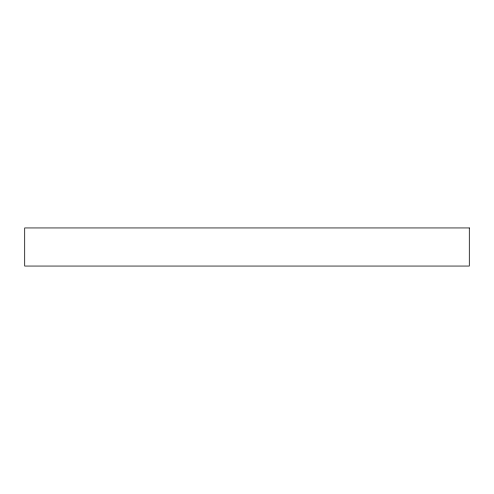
<?xml version="1.0" encoding="UTF-8"?>
<svg xmlns="http://www.w3.org/2000/svg" width="494" height="494" viewBox="0 0 494 494"><rect width="100%" height="100%" fill="white"/><g stroke="black" fill="none" stroke-linecap="round" stroke-linejoin="round"><path stroke-width="0.74" d="M469.3 227.944L24.7 227.944L24.7 266.056L469.3 266.056L469.3 227.944"/></g></svg>
